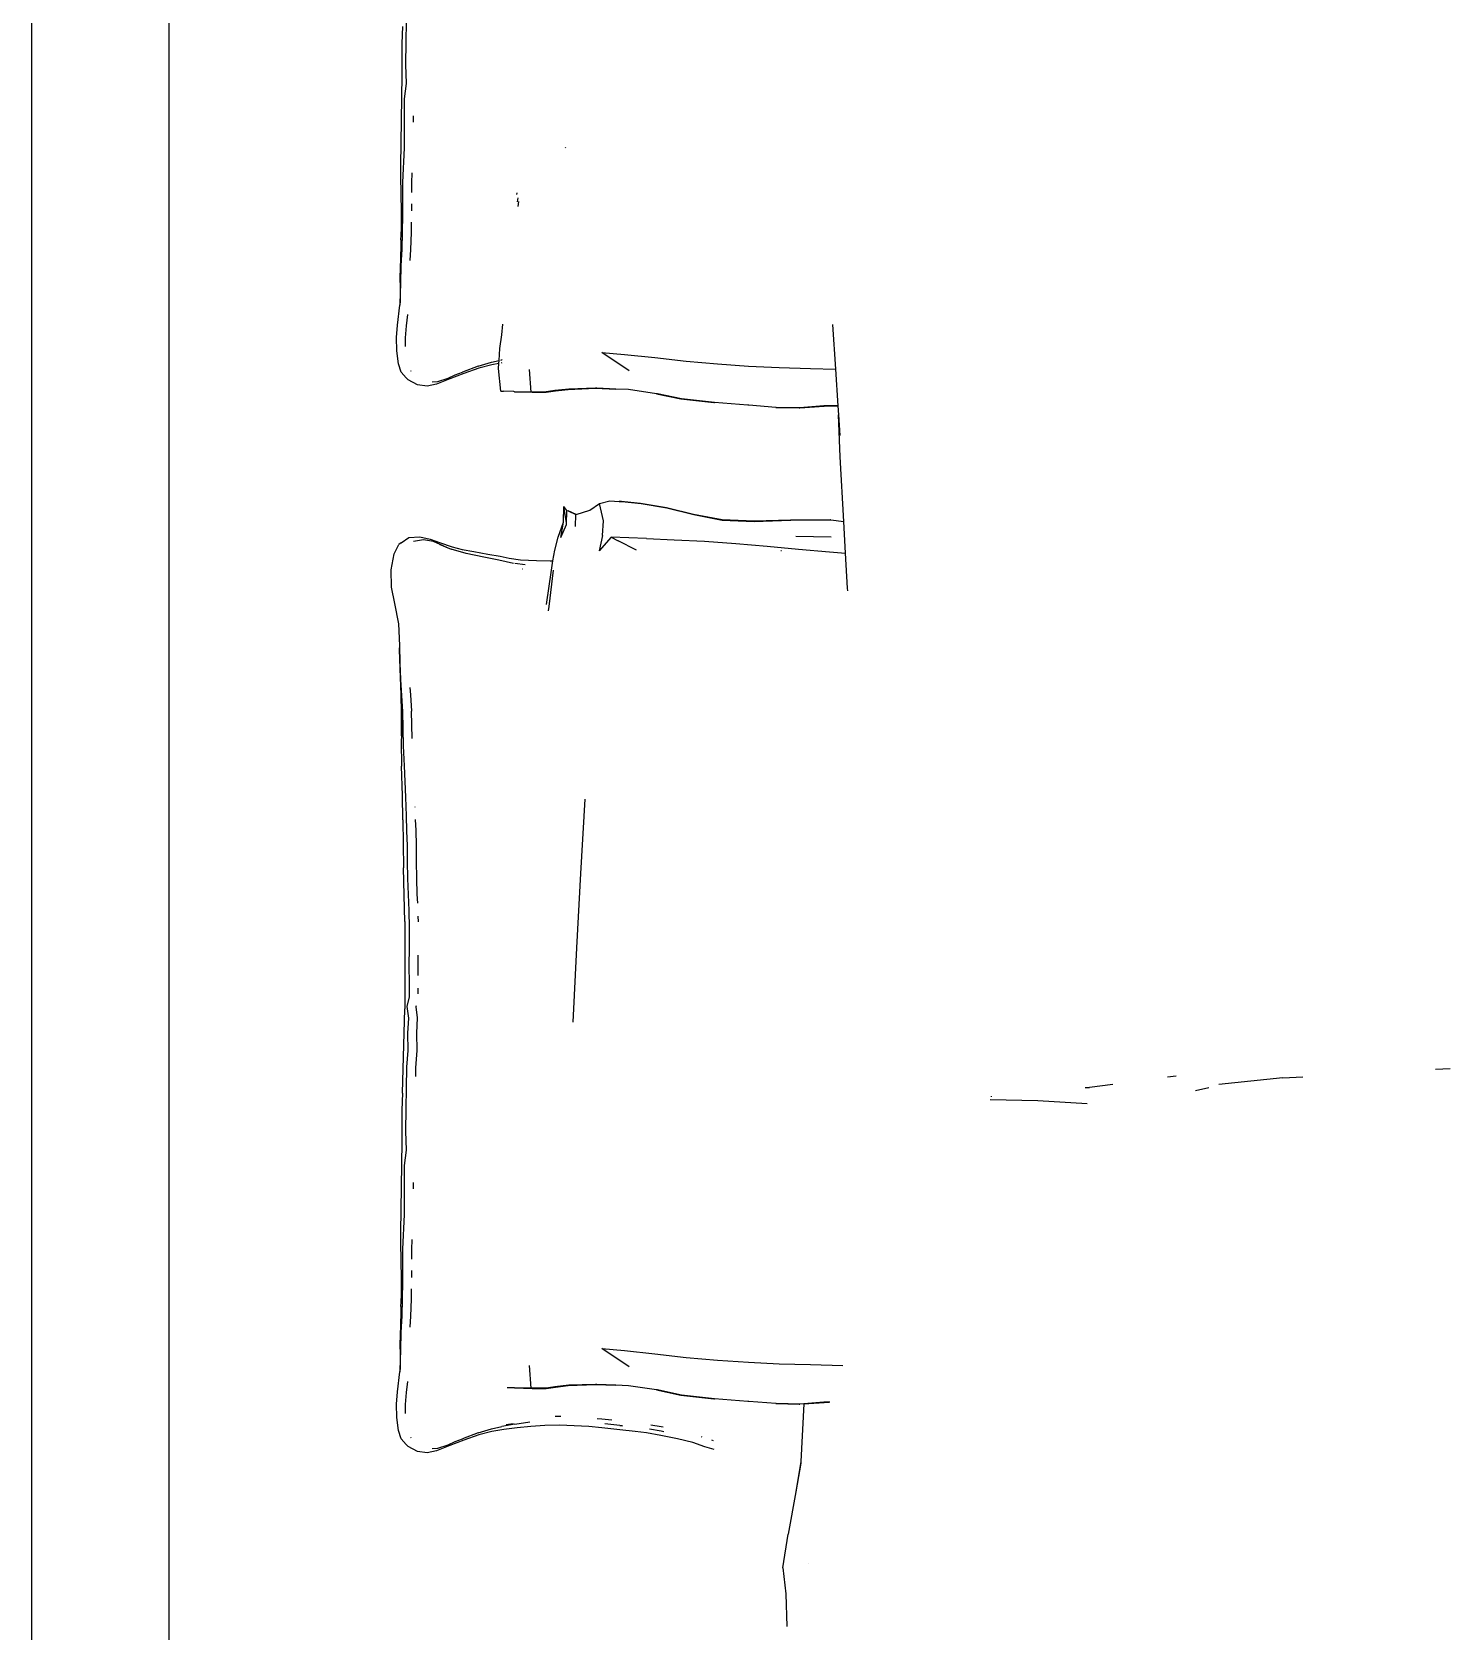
# Model space of a CAD drawing. Header units: millimetres. Extents: x -41292 to 298682, y -22072 to 33155.
# Drawn here: x 34135 to 35141, y 3253 to 4388 of the extents above; entities that cross this region are included whole.
import ezdxf

# ---------------------------------------------------------------- set-up
doc = ezdxf.new("R2010")
doc.units = ezdxf.units.MM
doc.layers.add('벽1', color=2, linetype='Continuous')

# ---------------------------------------------------------------- blocks, each defined once
blk = doc.blocks.new('AHSISHEUD')
for p, q in [((34762, 20654.7), (34762, 24066.7)), ((34859.5, 20889.7), (34859.5, 22529.7)), ((35024.9, 22039.6), (35024.6, 22027.5)), ((35027.7, 22028.4), (35027.9, 22043.1)), ((35024.6, 22027.5), (35024.5, 22005.2)), ((35027.3, 22012.7), (35027.7, 22028.4)), ((35024.5, 22005.2), (35023.6, 21940.8)), ((35027.8, 21999.1), (35027.3, 22012.7)), ((35026.4, 21988.3), (35027.8, 21999.1)), ((35026.5, 21966.7), (35026.4, 21988.3)), ((35032.6, 21976.3), (35032.6, 21971.8)), ((35026.4, 21953.5), (35026.5, 21966.7)), ((35025.3, 21928.8), (35026.4, 21953.5)), ((35140.8, 21953.4), (35140.9, 21954)), ((35023.6, 21940.8), (35023.6, 21933.3)), ((35031.7, 21935.8), (35031.4, 21928.7)), ((35023.6, 21933.3), (35024.1, 21908.2)), ((35025.2, 21917.2), (35025.3, 21928.8)), ((35031.4, 21928.7), (35031.4, 21921.9)), ((35025.2, 21905.4), (35025.2, 21917.2)), ((35031.3, 21913.8), (35031.3, 21908.7)), ((35106.1, 21920.3), (35106.3, 21921.5)), ((35106.7, 21915.2), (35107.1, 21917.9)), ((35107, 21911.9), (35107.6, 21915.4)), ((35024.1, 21908.2), (35024.1, 21895.4)), ((35024.2, 21902.6), (35024.1, 21895.4)), ((35025, 21893.6), (35025.2, 21905.4)), ((35023.9, 21888.2), (35024, 21891.5)), ((35024, 21891.5), (35024.1, 21893.9)), ((35024.1, 21895.4), (35024.1, 21893.9)), ((35024.7, 21881.7), (35025, 21893.6)), ((35031.1, 21893.5), (35030.8, 21881.4)), ((35031.2, 21900.7), (35031.1, 21893.5)), ((35023.9, 21888.2), (35023.5, 21871.3)), ((35024, 21869.8), (35024.7, 21881.7)), ((35030.8, 21881.4), (35030.3, 21873.5)), ((35023.3, 21857.9), (35023.5, 21871.3)), ((35023.9, 21857.5), (35024, 21869.8)), ((35023.3, 21857.9), (35023.4, 21844.7)), ((35023.3, 21842.8), (35023.9, 21857.5)), ((35021.4, 21827.6), (35023.2, 21841.8)), ((35023.4, 21844.7), (35023.2, 21841.8)), ((35023.2, 21841.8), (35023.3, 21842.8)), ((35028.5, 21835.1), (35027.5, 21827.1)), ((35020.8, 21818.9), (35021.4, 21827.6)), ((35027.5, 21827.1), (35026.9, 21818.7)), ((35095.5, 21820.9), (35096.2, 21828.4)), ((35330.3, 21828.2), (35332.4, 21796.5)), ((35021, 21809.4), (35020.8, 21818.9)), ((35026.9, 21818.7), (35027, 21812.4)), ((35093.6, 21802.6), (35094.2, 21811.2)), ((35094.2, 21811.2), (35095.5, 21820.9)), ((35022.1, 21800.2), (35021, 21809.4)), ((35024.1, 21794.4), (35022.1, 21800.2)), ((35078.8, 21798.5), (35088.1, 21801.4)), ((35088.1, 21801.4), (35093.6, 21802.6)), ((35093.4, 21800.4), (35088.3, 21799.5)), ((35093.2, 21797), (35093.4, 21800.4)), ((35093.4, 21800.4), (35093.6, 21802.6)), ((35094.9, 21802.9), (35095.6, 21803.1)), ((35095.6, 21800.8), (35095, 21800.7)), ((35095.8, 21803.1), (35095.6, 21803.1)), ((35166.6, 21808.3), (35182.5, 21806.9)), ((35186, 21795.3), (35166.6, 21808.3)), ((35182.5, 21806.9), (35204.1, 21804.6)), ((35204.1, 21804.6), (35226.4, 21802.1)), ((35226.4, 21802.1), (35248.5, 21800.1)), ((35248.5, 21800.1), (35270.5, 21798.6)), ((35027.5, 21790.2), (35024.1, 21794.4)), ((35029.1, 21788.9), (35027.5, 21790.2)), ((35035.6, 21785.3), (35029.1, 21788.9)), ((35030.7, 21795.4), (35031, 21794.9)), ((35058.5, 21789.6), (35049.2, 21785.8)), ((35050.1, 21787.7), (35057.5, 21790.1)), ((35057.5, 21790.1), (35062.4, 21792.3)), ((35068.6, 21793.3), (35058.5, 21789.6)), ((35062.4, 21792.3), (35067.6, 21794.4)), ((35078.8, 21798.5), (35067.6, 21794.4)), ((35079.3, 21797.1), (35068.6, 21793.3)), ((35088.3, 21799.5), (35079.3, 21797.1)), ((35094.7, 21780.8), (35093.2, 21797)), ((35116.3, 21780.2), (35115.2, 21796.3)), ((35270.5, 21798.6), (35292.3, 21797.6)), ((35292.3, 21797.6), (35314.6, 21797)), ((35314.6, 21797), (35332.4, 21796.5)), ((35332.4, 21796.5), (35334.1, 21770.4)), ((35042.6, 21784.3), (35035.6, 21785.3)), ((35049.2, 21785.8), (35042.6, 21784.3)), ((35046.1, 21787.5), (35050.1, 21787.7)), ((35094.7, 21780.8), (35096.7, 21780.7)), ((35096.8, 21780.7), (35096.7, 21780.7)), ((35104, 21780.5), (35096.8, 21780.7)), ((35104.4, 21780.4), (35104, 21780.5)), ((35104.4, 21780.4), (35117, 21780.1)), ((35116.3, 21780.2), (35104.4, 21780.4)), ((35126.9, 21780.3), (35116.3, 21780.2)), ((35117, 21780.1), (35127, 21780.1)), ((35133.2, 21781.2), (35126.9, 21780.3)), ((35127, 21780.1), (35133.7, 21781)), ((35143.1, 21782.3), (35133.2, 21781.2)), ((35133.7, 21781), (35142.7, 21782.1)), ((35142.7, 21782.1), (35161.9, 21782.9)), ((35161.9, 21782.9), (35143.1, 21782.3)), ((35161.9, 21782.9), (35176.5, 21782.3)), ((35162.9, 21782.9), (35161.9, 21782.9)), ((35176.5, 21782.3), (35162.9, 21782.9)), ((35185.3, 21782), (35176.5, 21782.3)), ((35205.3, 21779), (35185.3, 21782)), ((35205.3, 21779), (35222.6, 21775.4)), ((35205.9, 21779), (35205.3, 21779)), ((35223.1, 21775.4), (35205.9, 21779)), ((35222.6, 21775.4), (35245.9, 21772.7)), ((35246.4, 21772.7), (35223.1, 21775.4)), ((35245.9, 21772.7), (35246.4, 21772.7)), ((35270, 21770.8), (35246.4, 21772.7)), ((35270.8, 21770.8), (35270, 21770.8)), ((35290, 21769.3), (35270.8, 21770.8)), ((35290, 21769.3), (35290.4, 21769.3)), ((35290.4, 21769.3), (35306.6, 21769)), ((35307.1, 21769), (35290.4, 21769.3)), ((35290.4, 21769.3), (35290.4, 21769.3)), ((35306.6, 21769), (35307.1, 21769)), ((35324.1, 21770.3), (35307.1, 21769)), ((35307.1, 21769), (35324.2, 21770.2)), ((35334.1, 21770.4), (35324.1, 21770.3)), ((35324.2, 21770.2), (35334.1, 21770.4)), ((35334.1, 21770.4), (35334.1, 21770.4)), ((35334.1, 21770.4), (35334.5, 21764)), ((35335.6, 21734.2), (35334.5, 21764)), ((35334.5, 21764), (35335.5, 21749.3)), ((35338.2, 21688.4), (35335.6, 21734.2)), ((35139.3, 21687.8), (35139.5, 21699)), ((35141.7, 21696.2), (35139.5, 21699)), ((35141.4, 21687.4), (35139.5, 21699)), ((35158, 21696.3), (35164.8, 21701.2)), ((35164.8, 21701.2), (35172.2, 21703.1)), ((35167.7, 21688.7), (35164.8, 21701.2)), ((35172.2, 21703.1), (35178.8, 21702.6)), ((35180.5, 21702.6), (35178.8, 21702.6)), ((35178.8, 21702.6), (35180.6, 21702.5)), ((35193.9, 21701.1), (35180.5, 21702.6)), ((35180.6, 21702.5), (35194.5, 21701)), ((35212.3, 21698.1), (35193.9, 21701.1)), ((35194.5, 21701), (35212.7, 21698)), ((35231.5, 21693.4), (35212.3, 21698.1)), ((35212.7, 21698), (35231.7, 21693.2)), ((35135.6, 21677.3), (35139.3, 21687.8)), ((35137.4, 21676.9), (35139.3, 21687.8)), ((35137.4, 21676.9), (35141.5, 21686.3)), ((35141.3, 21686.5), (35141.4, 21687.4)), ((35141.4, 21687.4), (35141.7, 21696.2)), ((35141.5, 21686.3), (35141.4, 21687.4)), ((35141.5, 21686.3), (35141.7, 21696.2)), ((35141.7, 21696.2), (35141.7, 21696.2)), ((35141.7, 21696.2), (35142.5, 21695.9)), ((35148.3, 21693.4), (35142.5, 21695.9)), ((35142.5, 21695.9), (35148.1, 21693.4)), ((35147.8, 21684.8), (35148.1, 21693.4)), ((35148.1, 21693.4), (35148.3, 21693.4)), ((35148.3, 21693.4), (35158, 21696.3)), ((35166.9, 21678.4), (35167.7, 21688.7)), ((35251.8, 21689.4), (35231.5, 21693.4)), ((35231.7, 21693.2), (35252, 21689.3)), ((35274.5, 21688.5), (35251.8, 21689.4)), ((35252, 21689.3), (35274.7, 21688.3)), ((35300.4, 21689.3), (35274.5, 21688.5)), ((35274.7, 21688.3), (35300.6, 21689.2)), ((35328.8, 21689.5), (35300.4, 21689.3)), ((35300.6, 21689.2), (35328.9, 21689.5)), ((35328.9, 21689.5), (35328.8, 21689.5)), ((35328.9, 21689.5), (35338.2, 21688.4)), ((35339.5, 21665.8), (35338.2, 21688.4)), ((35024, 21673.2), (35029.5, 21676.9)), ((35029.5, 21676.9), (35037.4, 21677.5)), ((35039.9, 21675.2), (35032.8, 21674.2)), ((35037.4, 21677.5), (35044.7, 21675.8)), ((35047, 21674.2), (35039.9, 21675.2)), ((35044.7, 21675.8), (35051.3, 21673.3)), ((35133.1, 21668), (35135.6, 21677.3)), ((35166.9, 21678.4), (35164.7, 21667.4)), ((35173.1, 21677.2), (35164.7, 21667.4)), ((35173.1, 21677.2), (35178.1, 21674.6)), ((35198.1, 21676.2), (35173.1, 21677.2)), ((35198.1, 21676.2), (35217.9, 21675.4)), ((35217.9, 21675.4), (35239.4, 21674.3)), ((35304.2, 21678), (35329.3, 21677.4)), ((35016.9, 21653.9), (35019, 21665.4)), ((35019, 21665.4), (35022.5, 21672)), ((35024, 21673.2), (35022.5, 21672)), ((35053.9, 21671), (35047, 21674.2)), ((35051.3, 21673.3), (35060.3, 21670.4)), ((35057.4, 21669.4), (35051.5, 21672)), ((35051.5, 21672), (35053.9, 21671)), ((35053.9, 21671), (35059.5, 21668.7)), ((35057.4, 21669.4), (35053.9, 21671)), ((35070.2, 21665.7), (35059.5, 21668.7)), ((35060.3, 21670.4), (35067.4, 21668.4)), ((35067.4, 21668.4), (35075.7, 21667)), ((35082.7, 21663.1), (35070.2, 21665.7)), ((35075.7, 21667), (35085.5, 21665.2)), ((35085.5, 21665.2), (35094.4, 21663.8)), ((35094.4, 21663.8), (35100.6, 21662.4)), ((35131.8, 21660.3), (35133.1, 21668)), ((35191, 21667.9), (35178.1, 21674.6)), ((35239.4, 21674.3), (35261.7, 21672.8)), ((35261.7, 21672.8), (35283.9, 21670.7)), ((35283.9, 21670.7), (35306, 21668.6)), ((35293.9, 21667.5), (35293.5, 21667.5)), ((35306, 21668.6), (35328.1, 21666.8)), ((35328.1, 21666.8), (35339.5, 21665.8)), ((35340.9, 21641.1), (35339.5, 21665.8)), ((35017.3, 21641.7), (35016.9, 21653.9)), ((35093.3, 21660.9), (35082.7, 21663.1)), ((35103.8, 21658.6), (35093.3, 21660.9)), ((35100.6, 21662.4), (35108.8, 21661.1)), ((35104.8, 21658.7), (35112.1, 21657.7)), ((35108.8, 21661.1), (35120, 21660.7)), ((35110, 21654.8), (35110.1, 21654.8)), ((35120, 21660.7), (35129.9, 21660.4)), ((35127.3, 21629.4), (35130.7, 21653.7)), ((35129, 21628.1), (35132.3, 21653.7)), ((35129.9, 21660.4), (35131.8, 21660.3)), ((35130.7, 21653.7), (35131.8, 21660.3)), ((35019.6, 21630.1), (35017.3, 21641.7)), ((35341.1, 21639.2), (35340.9, 21641.1)), ((35022.3, 21615.6), (35019.6, 21630.1)), ((35128.7, 21624.8), (35129, 21628.1)), ((35023.2, 21600.3), (35022.3, 21615.6)), ((35023, 21597.3), (35023.2, 21600.3)), ((35023.3, 21584.1), (35023, 21597.3)), ((35023.4, 21587.8), (35023.2, 21600.3)), ((35024, 21565.4), (35023.3, 21584.1)), ((35023.9, 21576.3), (35023.4, 21587.8)), ((35024.5, 21564.9), (35023.9, 21576.3)), ((35024.3, 21552.5), (35024, 21565.4)), ((35025.2, 21553.5), (35024.5, 21564.9)), ((35030.3, 21570.5), (35030.6, 21565.3)), ((35030.6, 21565.3), (35031.3, 21553.7)), ((35024.3, 21552.5), (35024.2, 21536.3)), ((35024.4, 21557.8), (35024.3, 21552.5)), ((35024.4, 21548.5), (35024.3, 21552.5)), ((35024.4, 21548.5), (35024.4, 21557.8)), ((35025.8, 21529), (35025.2, 21553.5)), ((35031.8, 21534.4), (35031.3, 21553.7)), ((35024.2, 21536.3), (35024.4, 21548.5)), ((35024.2, 21536.3), (35024.1, 21532.3)), ((35024.1, 21532.3), (35024.2, 21514.6)), ((35026.4, 21515), (35025.8, 21529)), ((35024.9, 21493.8), (35024.2, 21514.6)), ((35027.4, 21492.6), (35026.4, 21515)), ((35025.2, 21476.7), (35024.9, 21493.8)), ((35027.8, 21479.4), (35027.4, 21492.6)), ((35033.7, 21485.9), (35033.7, 21485.6)), ((35151.7, 21438.5), (35154.6, 21491.2)), ((35025.2, 21476.7), (35025.7, 21442.6)), ((35028.2, 21468.9), (35027.8, 21479.4)), ((35034, 21476.9), (35034.4, 21469.1)), ((35028.5, 21458.2), (35028.2, 21468.9)), ((35034.4, 21469.1), (35034.6, 21458.3)), ((35028.6, 21447.2), (35028.5, 21458.2)), ((35034.6, 21458.3), (35034.7, 21447.2)), ((35026.2, 21423.1), (35025.7, 21442.6)), ((35028.7, 21434.9), (35028.6, 21447.2)), ((35034.7, 21447.2), (35034.9, 21435)), ((35148.8, 21385.8), (35151.7, 21438.5)), ((35029.2, 21423.5), (35028.7, 21434.9)), ((35034.9, 21435), (35035.3, 21423.8)), ((35026.7, 21404.5), (35026.2, 21423.1)), ((35029.8, 21412.3), (35029.2, 21423.5)), ((35035.3, 21423.8), (35035.6, 21417.5)), ((35026.7, 21404.5), (35026.6, 21343.9)), ((35030.1, 21399.7), (35029.8, 21412.3)), ((35036, 21408.3), (35036.1, 21404.2)), ((35030, 21385.8), (35030.1, 21399.7)), ((35029.7, 21373.3), (35030, 21385.8)), ((35036, 21380.5), (35035.9, 21373.3)), ((35146.1, 21333.1), (35148.8, 21385.8)), ((35029.9, 21360.5), (35029.7, 21373.3)), ((35035.9, 21373.3), (35035.9, 21366.1)), ((35029.9, 21350.9), (35029.9, 21360.5)), ((35036, 21357.1), (35036, 21353.2)), ((35026.7, 21348.1), (35026.6, 21343.9)), ((35028.3, 21344.1), (35029.9, 21350.9)), ((35024.9, 21282.6), (35026.6, 21342.4)), ((35026.6, 21343.9), (35026.6, 21342.4)), ((35029.4, 21335.8), (35028.3, 21344.1)), ((35028.8, 21325.2), (35029.4, 21335.8)), ((35034.7, 21344.5), (35034.5, 21343.8)), ((35034.5, 21343.8), (35035.5, 21336.1)), ((35035.5, 21336.1), (35034.9, 21325.1)), ((35029.1, 21313), (35028.8, 21325.2)), ((35034.9, 21325.1), (35035.2, 21312.8)), ((35028.2, 21301), (35029.1, 21313)), ((35035.2, 21312.8), (35034.3, 21300.7)), ((35027.9, 21286.1), (35028.2, 21301)), ((35034.3, 21300.7), (35034.2, 21294.4)), ((35574, 21294.8), (35568, 21294)), ((35649.9, 21293.4), (35604.3, 21288.8)), ((35649.9, 21293.4), (35664, 21294.2)), ((35768.5, 21299.9), (35758.2, 21299.3)), ((35024.9, 21282.6), (35024.6, 21270.5)), ((35027.7, 21271.4), (35027.9, 21286.1)), ((35442.2, 21278.2), (35475.9, 21277.3)), ((35443.1, 21280), (35443.1, 21280.4)), ((35509.5, 21286.7), (35512.5, 21286.6)), ((35529.1, 21288.8), (35512.5, 21286.6)), ((35587.9, 21284.6), (35597.2, 21286.7)), ((35024.6, 21270.5), (35024.5, 21248.2)), ((35027.3, 21255.7), (35027.7, 21271.4)), ((35475.9, 21277.3), (35510.9, 21275.4)), ((35027.8, 21242.1), (35027.3, 21255.7)), ((35024.5, 21248.2), (35023.6, 21183.8)), ((35026.4, 21231.3), (35027.8, 21242.1)), ((35026.5, 21209.7), (35026.4, 21231.3)), ((35026.4, 21196.5), (35026.5, 21209.7)), ((35032.6, 21219.3), (35032.6, 21214.8)), ((35025.3, 21171.8), (35026.4, 21196.5)), ((35023.6, 21183.8), (35023.6, 21176.3)), ((35023.6, 21176.3), (35024.1, 21151.2)), ((35031.7, 21178.8), (35031.4, 21171.7)), ((35025.2, 21160.2), (35025.3, 21171.8)), ((35031.4, 21171.7), (35031.4, 21164.9)), ((35025.2, 21148.4), (35025.2, 21160.2)), ((35031.3, 21156.8), (35031.3, 21151.7)), ((35024.1, 21151.2), (35024.1, 21138.4)), ((35024.2, 21145.6), (35024.1, 21138.4)), ((35025, 21136.6), (35025.2, 21148.4)), ((35031.2, 21143.7), (35031.1, 21136.5)), ((35023.9, 21131.2), (35023.5, 21114.3)), ((35023.9, 21131.2), (35024, 21134.5)), ((35024, 21134.5), (35024.1, 21136.9)), ((35024.1, 21138.4), (35024.1, 21136.9)), ((35024.7, 21124.7), (35025, 21136.6)), ((35031.1, 21136.5), (35030.8, 21124.4)), ((35024, 21112.8), (35024.7, 21124.7)), ((35030.8, 21124.4), (35030.3, 21116.5)), ((35023.3, 21100.9), (35023.5, 21114.3)), ((35023.9, 21100.5), (35024, 21112.8)), ((35023.3, 21100.9), (35023.4, 21087.7)), ((35023.3, 21085.8), (35023.9, 21100.5)), ((35166.6, 21101.3), (35182.5, 21099.9)), ((35186, 21088.3), (35166.6, 21101.3)), ((35182.5, 21099.9), (35204.1, 21097.6)), ((35204.1, 21097.6), (35226.4, 21095.1)), ((35021.4, 21070.6), (35023.2, 21084.8)), ((35023.4, 21087.7), (35023.2, 21084.8)), ((35023.2, 21084.8), (35023.3, 21085.8)), ((35116.3, 21073.2), (35115.2, 21089.3)), ((35226.4, 21095.1), (35248.5, 21093.1)), ((35248.5, 21093.1), (35270.5, 21091.6)), ((35270.5, 21091.6), (35292.3, 21090.6)), ((35292.3, 21090.6), (35314.6, 21090)), ((35314.6, 21090), (35337.5, 21089.4)), ((35028.5, 21078.1), (35027.5, 21070.1)), ((35099.6, 21073.6), (35099.2, 21073.6)), ((35104, 21073.5), (35099.6, 21073.6)), ((35104.4, 21073.4), (35104, 21073.5)), ((35104.4, 21073.4), (35117, 21073.1)), ((35116.3, 21073.2), (35104.4, 21073.4)), ((35126.9, 21073.3), (35116.3, 21073.2)), ((35133.2, 21074.2), (35126.9, 21073.3)), ((35127, 21073.1), (35133.7, 21074)), ((35143.1, 21075.3), (35133.2, 21074.2)), ((35133.7, 21074), (35142.7, 21075.1)), ((35142.7, 21075.1), (35161.9, 21075.9)), ((35161.9, 21075.9), (35143.1, 21075.3)), ((35161.9, 21075.9), (35176.5, 21075.3)), ((35162.9, 21075.9), (35161.9, 21075.9)), ((35176.5, 21075.3), (35162.9, 21075.9)), ((35185.3, 21075), (35176.5, 21075.3)), ((35205.3, 21072), (35185.3, 21075)), ((35020.8, 21061.9), (35021.4, 21070.6)), ((35021, 21052.4), (35020.8, 21061.9)), ((35027.5, 21070.1), (35026.9, 21061.7)), ((35117, 21073.1), (35127, 21073.1)), ((35205.3, 21072), (35222.6, 21068.4)), ((35205.9, 21072), (35205.3, 21072)), ((35223.1, 21068.4), (35205.9, 21072)), ((35222.6, 21068.4), (35245.9, 21065.7)), ((35246.4, 21065.7), (35223.1, 21068.4)), ((35245.9, 21065.7), (35246.4, 21065.7)), ((35270, 21063.8), (35246.4, 21065.7)), ((35270.8, 21063.8), (35270, 21063.8)), ((35290, 21062.3), (35270.8, 21063.8)), ((35290, 21062.3), (35290.4, 21062.3)), ((35290.4, 21062.3), (35306.6, 21062)), ((35307.1, 21062), (35290.4, 21062.3)), ((35290.4, 21062.3), (35290.4, 21062.3)), ((35306.6, 21062), (35307.1, 21062)), ((35309.9, 21062.2), (35307.1, 21062)), ((35309.9, 21062.2), (35307.8, 21021.3)), ((35324.1, 21063.3), (35309.9, 21062.2)), ((35309.9, 21062.2), (35324.2, 21063.2)), ((35328.4, 21063.4), (35324.1, 21063.3)), ((35324.2, 21063.2), (35327.8, 21063.3)), ((35022.1, 21043.2), (35021, 21052.4)), ((35026.9, 21061.7), (35027, 21055.4)), ((35136.1, 21053.1), (35133.4, 21053.1)), ((35137.4, 21053.1), (35136.1, 21053.1)), ((35166.4, 21051.3), (35163.1, 21051.6)), ((35173.7, 21050.5), (35166.4, 21051.3)), ((35024.1, 21037.4), (35022.1, 21043.2)), ((35078.8, 21041.5), (35067.6, 21037.4)), ((35079.3, 21040.1), (35068.6, 21036.3)), ((35078.8, 21041.5), (35088.1, 21044.4)), ((35088.3, 21042.5), (35079.3, 21040.1)), ((35088.1, 21044.4), (35095.6, 21046.1)), ((35097, 21044), (35088.3, 21042.5)), ((35104.8, 21047.8), (35095.6, 21046.1)), ((35106.3, 21045.1), (35097, 21044)), ((35103.6, 21047.9), (35098.7, 21047.3)), ((35104.8, 21047.8), (35115.4, 21049.3)), ((35116, 21046), (35106.3, 21045.1)), ((35126, 21046.7), (35116, 21046)), ((35136.4, 21046.9), (35126, 21046.7)), ((35146.9, 21046.6), (35136.4, 21046.9)), ((35157.2, 21046), (35146.9, 21046.6)), ((35166.4, 21045.2), (35157.2, 21046)), ((35179.2, 21043.7), (35166.4, 21045.2)), ((35179.2, 21046.8), (35168.5, 21048)), ((35179.2, 21046.8), (35168.5, 21048)), ((35179.2, 21046.8), (35181.1, 21046.6)), ((35181.1, 21046.6), (35179.2, 21046.8)), ((35190.2, 21042.6), (35179.2, 21043.7)), ((35198.1, 21041.5), (35190.2, 21042.6)), ((35208.4, 21039.7), (35198.1, 21041.5)), ((35208.5, 21042.8), (35200.3, 21044.2)), ((35208.5, 21042.8), (35200.3, 21044.2)), ((35208.6, 21045.9), (35201.2, 21047.1)), ((35220.1, 21037.2), (35208.4, 21039.7)), ((35210.6, 21042.3), (35208.5, 21042.8)), ((35210.6, 21042.3), (35208.5, 21042.8)), ((35210, 21045.6), (35208.6, 21045.9)), ((35027.5, 21033.2), (35024.1, 21037.4)), ((35029.1, 21031.9), (35027.5, 21033.2)), ((35035.6, 21028.3), (35029.1, 21031.9)), ((35030.7, 21038.4), (35031, 21037.9)), ((35042.6, 21027.3), (35035.6, 21028.3)), ((35049.2, 21028.8), (35042.6, 21027.3)), ((35046.1, 21030.5), (35050.1, 21030.7)), ((35058.5, 21032.6), (35049.2, 21028.8)), ((35050.1, 21030.7), (35057.5, 21033.1)), ((35057.5, 21033.1), (35062.4, 21035.3)), ((35068.6, 21036.3), (35058.5, 21032.6)), ((35062.4, 21035.3), (35067.6, 21037.4)), ((35231.1, 21034.6), (35220.1, 21037.2)), ((35239.5, 21031.7), (35231.1, 21034.6)), ((35237.8, 21038.5), (35237.2, 21038.7)), ((35246.1, 21029.7), (35239.5, 21031.7)), ((35245.8, 21036), (35244.5, 21036.4)), ((35307.8, 21021.3), (35304.2, 20999.8)), ((35307.8, 21020), (35304.2, 20999.8)), ((35307.8, 21021.3), (35307.8, 21020)), ((35304.2, 20999.8), (35298.8, 20969.6)), ((35295, 20945.7), (35298.8, 20969.6)), ((35313.2, 20948.6), (35313.2, 20948.5)), ((35295, 20945.7), (35297.1, 20927.2)), ((35297.1, 20927.2), (35297.9, 20904.1))]:
    blk.add_line(p, q)

msp = doc.modelspace()

# ---------------------------------------------------------------- linework, layer by layer
at = {"layer": '벽1'}
msp.add_line((34134.67, 2880.58), (34134.67, 6430.58), dxfattribs=at)

# ---------------------------------------------------------------- block references
msp.add_blockref('AHSISHEUD', (-627.37, -17648.09))

doc.saveas('drawing.dxf')
